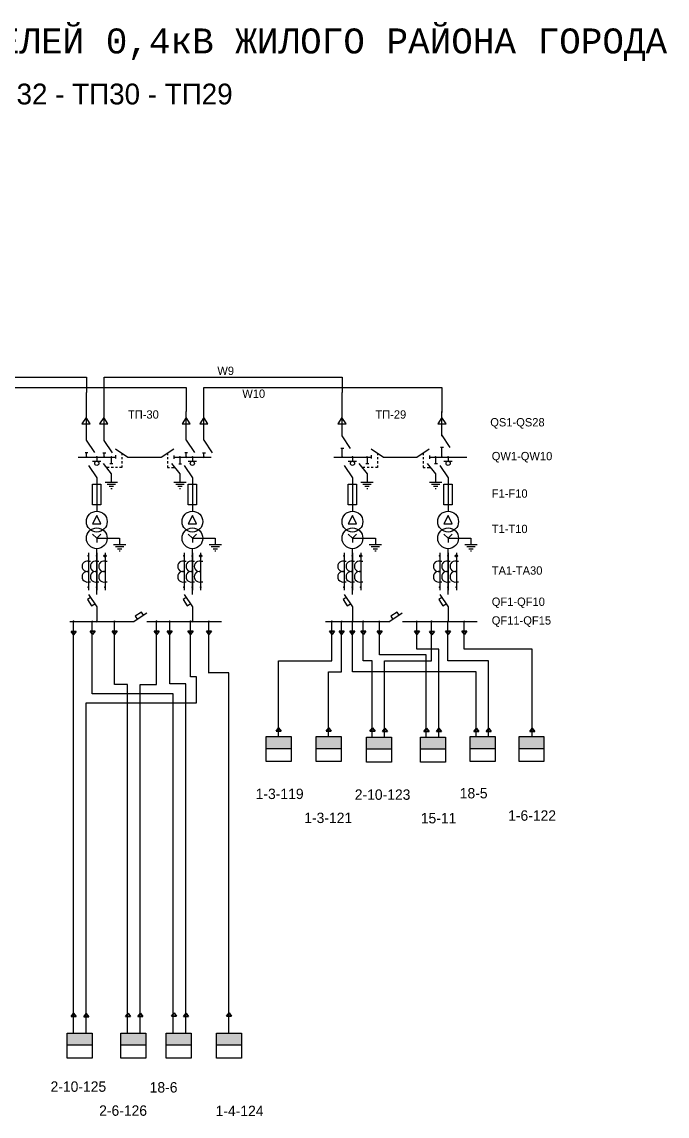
# Model space of a CAD drawing. Header units: millimetres. Extents: x 15 to 787, y 164 to 690.
# Drawn here: x 476 to 787, y 164 to 690 of the extents above; entities that cross this region are included whole.
import ezdxf

# ---------------------------------------------------------------- set-up
doc = ezdxf.new("R2010")
doc.units = ezdxf.units.MM
doc.header["$MEASUREMENT"] = 0

msp = doc.modelspace()

# ---------------------------------------------------------------- hatches: boundary and pattern name
at = {"lineweight": 30}
h = msp.add_hatch(color=256, dxfattribs=at)
h.paths.add_polyline_path([(507.33, 480.42, 0.414214), (507.83, 480.92, 0.414214), (507.33, 481.42)])
h.paths.add_polyline_path([(507.33, 480.42), (507.33, 481.42, 0.414214), (506.83, 480.92, 0.414214)])
h = msp.add_hatch(color=256, dxfattribs=at)
h.paths.add_polyline_path([(512.33, 481.42, 0.414214), (511.83, 480.92, 0.414214), (512.33, 480.42)])
h.paths.add_polyline_path([(512.33, 481.42), (512.33, 480.42, 0.414214), (512.83, 480.92, 0.414214)])
h = msp.add_hatch(color=256, dxfattribs=at)
h.paths.add_polyline_path([(515.83, 480.42, 0.414214), (516.33, 480.92, 0.414214), (515.83, 481.42)])
h.paths.add_polyline_path([(515.83, 480.42), (515.83, 481.42, 0.414214), (515.33, 480.92, 0.414214)])
h = msp.add_hatch(color=256, dxfattribs=at)
h.paths.add_polyline_path([(519.33, 481.42, 0.414214), (518.83, 480.92, 0.414214), (519.33, 480.42)])
h.paths.add_polyline_path([(519.33, 481.42), (519.33, 480.42, 0.414214), (519.83, 480.92, 0.414214)])
h = msp.add_hatch(color=256, dxfattribs=at)
h.paths.add_polyline_path([(552.33, 481.42, 0.414214), (551.83, 480.92, 0.414214), (552.33, 480.42)])
h.paths.add_polyline_path([(552.33, 481.42), (552.33, 480.42, 0.414214), (552.83, 480.92, 0.414214)])
h = msp.add_hatch(color=256, dxfattribs=at)
h.paths.add_polyline_path([(555.33, 480.42, 0.414214), (555.83, 480.92, 0.414214), (555.33, 481.42)])
h.paths.add_polyline_path([(555.33, 480.42), (555.33, 481.42, 0.414214), (554.83, 480.92, 0.414214)])
h = msp.add_hatch(color=256, dxfattribs=at)
h.paths.add_polyline_path([(558.33, 481.42, 0.414214), (557.83, 480.92, 0.414214), (558.33, 480.42)])
h.paths.add_polyline_path([(558.33, 481.42), (558.33, 480.42, 0.414214), (558.83, 480.92, 0.414214)])
h = msp.add_hatch(color=256, dxfattribs=at)
h.paths.add_polyline_path([(563.83, 480.42, 0.414214), (564.33, 480.92, 0.414214), (563.83, 481.42)])
h.paths.add_polyline_path([(563.83, 480.42), (563.83, 481.42, 0.414214), (563.33, 480.92, 0.414214)])
h = msp.add_hatch(color=256, dxfattribs=at)
h.paths.add_polyline_path([(630.33, 480.42, 0.414214), (630.83, 480.92, 0.414214), (630.33, 481.42)])
h.paths.add_polyline_path([(630.33, 480.42), (630.33, 481.42, 0.414214), (629.83, 480.92, 0.414214)])
h = msp.add_hatch(color=256, dxfattribs=at)
h.paths.add_polyline_path([(635.33, 481.42, 0.414214), (634.83, 480.92, 0.414214), (635.33, 480.42)])
h.paths.add_polyline_path([(635.33, 481.42), (635.33, 480.42, 0.414214), (635.83, 480.92, 0.414214)])
h = msp.add_hatch(color=256, dxfattribs=at)
h.paths.add_polyline_path([(642.33, 481.42, 0.414214), (641.83, 480.92, 0.414214), (642.33, 480.42)])
h.paths.add_polyline_path([(642.33, 481.42), (642.33, 480.42, 0.414214), (642.83, 480.92, 0.414214)])
h = msp.add_hatch(color=256, dxfattribs=at)
h.paths.add_polyline_path([(675.33, 481.42, 0.414214), (674.83, 480.92, 0.414214), (675.33, 480.42)])
h.paths.add_polyline_path([(675.33, 481.42), (675.33, 480.42, 0.414214), (675.83, 480.92, 0.414214)])
h = msp.add_hatch(color=256, dxfattribs=at)
h.paths.add_polyline_path([(678.33, 480.42, 0.414214), (678.83, 480.92, 0.414214), (678.33, 481.42)])
h.paths.add_polyline_path([(678.33, 480.42), (678.33, 481.42, 0.414214), (677.83, 480.92, 0.414214)])
h = msp.add_hatch(color=256, dxfattribs=at)
h.paths.add_polyline_path([(681.33, 481.42, 0.414214), (680.83, 480.92, 0.414214), (681.33, 480.42)])
h.paths.add_polyline_path([(681.33, 481.42), (681.33, 480.42, 0.414214), (681.83, 480.92, 0.414214)])
h = msp.add_hatch(color=256, dxfattribs=at)
h.paths.add_polyline_path([(508.3, 433.92, 0.414214), (507.8, 433.42, 0.414214), (508.3, 432.92)])
h.paths.add_polyline_path([(508.3, 433.92), (508.3, 432.92, 0.414214), (508.8, 433.42, 0.414214)])
h = msp.add_hatch(color=256, dxfattribs=at)
h.paths.add_polyline_path([(512.3, 433.92, 0.414214), (511.8, 433.42, 0.414214), (512.3, 432.92)])
h.paths.add_polyline_path([(512.3, 433.92), (512.3, 432.92, 0.414214), (512.8, 433.42, 0.414214)])
h = msp.add_hatch(color=256, dxfattribs=at)
h.paths.add_polyline_path([(516.3, 433.92, 0.414214), (515.8, 433.42, 0.414214), (516.3, 432.92)])
h.paths.add_polyline_path([(516.3, 433.92), (516.3, 432.92, 0.414214), (516.8, 433.42, 0.414214)])
h = msp.add_hatch(color=256, dxfattribs=at)
h.paths.add_polyline_path([(554.3, 433.92, 0.414214), (553.8, 433.42, 0.414214), (554.3, 432.92)])
h.paths.add_polyline_path([(554.3, 433.92), (554.3, 432.92, 0.414214), (554.8, 433.42, 0.414214)])
h = msp.add_hatch(color=256, dxfattribs=at)
h.paths.add_polyline_path([(558.3, 433.92, 0.414214), (557.8, 433.42, 0.414214), (558.3, 432.92)])
h.paths.add_polyline_path([(558.3, 433.92), (558.3, 432.92, 0.414214), (558.8, 433.42, 0.414214)])
h = msp.add_hatch(color=256, dxfattribs=at)
h.paths.add_polyline_path([(562.3, 433.92, 0.414214), (561.8, 433.42, 0.414214), (562.3, 432.92)])
h.paths.add_polyline_path([(562.3, 433.92), (562.3, 432.92, 0.414214), (562.8, 433.42, 0.414214)])
h = msp.add_hatch(color=256, dxfattribs=at)
h.paths.add_polyline_path([(631.3, 433.92, 0.414214), (630.8, 433.42, 0.414214), (631.3, 432.92)])
h.paths.add_polyline_path([(631.3, 433.92), (631.3, 432.92, 0.414214), (631.8, 433.42, 0.414214)])
h = msp.add_hatch(color=256, dxfattribs=at)
h.paths.add_polyline_path([(635.3, 433.92, 0.414214), (634.8, 433.42, 0.414214), (635.3, 432.92)])
h.paths.add_polyline_path([(635.3, 433.92), (635.3, 432.92, 0.414214), (635.8, 433.42, 0.414214)])
h = msp.add_hatch(color=256, dxfattribs=at)
h.paths.add_polyline_path([(639.3, 433.92, 0.414214), (638.8, 433.42, 0.414214), (639.3, 432.92)])
h.paths.add_polyline_path([(639.3, 433.92), (639.3, 432.92, 0.414214), (639.8, 433.42, 0.414214)])
h = msp.add_hatch(color=256, dxfattribs=at)
h.paths.add_polyline_path([(677.3, 433.92, 0.414214), (676.8, 433.42, 0.414214), (677.3, 432.92)])
h.paths.add_polyline_path([(677.3, 433.92), (677.3, 432.92, 0.414214), (677.8, 433.42, 0.414214)])
h = msp.add_hatch(color=256, dxfattribs=at)
h.paths.add_polyline_path([(681.3, 433.92, 0.414214), (680.8, 433.42, 0.414214), (681.3, 432.92)])
h.paths.add_polyline_path([(681.3, 433.92), (681.3, 432.92, 0.414214), (681.8, 433.42, 0.414214)])
h = msp.add_hatch(color=256, dxfattribs=at)
h.paths.add_polyline_path([(685.3, 433.92, 0.414214), (684.8, 433.42, 0.414214), (685.3, 432.92)])
h.paths.add_polyline_path([(685.3, 433.92), (685.3, 432.92, 0.414214), (685.8, 433.42, 0.414214)])
h = msp.add_hatch(color=256, dxfattribs=at)
h.paths.add_polyline_path([(508.3, 418.92, 0.414214), (507.8, 418.42, 0.414214), (508.3, 417.92)])
h.paths.add_polyline_path([(508.3, 418.92), (508.3, 417.92, 0.414214), (508.8, 418.42, 0.414214)])
h = msp.add_hatch(color=256, dxfattribs=at)
h.paths.add_polyline_path([(512.3, 418.92, 0.414214), (511.8, 418.42, 0.414214), (512.3, 417.92)])
h.paths.add_polyline_path([(512.3, 418.92), (512.3, 417.92, 0.414214), (512.8, 418.42, 0.414214)])
h = msp.add_hatch(color=256, dxfattribs=at)
h.paths.add_polyline_path([(516.3, 418.92, 0.414214), (515.8, 418.42, 0.414214), (516.3, 417.92)])
h.paths.add_polyline_path([(516.3, 418.92), (516.3, 417.92, 0.414214), (516.8, 418.42, 0.414214)])
h = msp.add_hatch(color=256, dxfattribs=at)
h.paths.add_polyline_path([(554.3, 418.92, 0.414214), (553.8, 418.42, 0.414214), (554.3, 417.92)])
h.paths.add_polyline_path([(554.3, 418.92), (554.3, 417.92, 0.414214), (554.8, 418.42, 0.414214)])
h = msp.add_hatch(color=256, dxfattribs=at)
h.paths.add_polyline_path([(558.3, 418.92, 0.414214), (557.8, 418.42, 0.414214), (558.3, 417.92)])
h.paths.add_polyline_path([(558.3, 418.92), (558.3, 417.92, 0.414214), (558.8, 418.42, 0.414214)])
h = msp.add_hatch(color=256, dxfattribs=at)
h.paths.add_polyline_path([(562.3, 418.92, 0.414214), (561.8, 418.42, 0.414214), (562.3, 417.92)])
h.paths.add_polyline_path([(562.3, 418.92), (562.3, 417.92, 0.414214), (562.8, 418.42, 0.414214)])
h = msp.add_hatch(color=256, dxfattribs=at)
h.paths.add_polyline_path([(631.3, 418.92, 0.414214), (630.8, 418.42, 0.414214), (631.3, 417.92)])
h.paths.add_polyline_path([(631.3, 418.92), (631.3, 417.92, 0.414214), (631.8, 418.42, 0.414214)])
h = msp.add_hatch(color=256, dxfattribs=at)
h.paths.add_polyline_path([(635.3, 418.92, 0.414214), (634.8, 418.42, 0.414214), (635.3, 417.92)])
h.paths.add_polyline_path([(635.3, 418.92), (635.3, 417.92, 0.414214), (635.8, 418.42, 0.414214)])
h = msp.add_hatch(color=256, dxfattribs=at)
h.paths.add_polyline_path([(639.3, 418.92, 0.414214), (638.8, 418.42, 0.414214), (639.3, 417.92)])
h.paths.add_polyline_path([(639.3, 418.92), (639.3, 417.92, 0.414214), (639.8, 418.42, 0.414214)])
h = msp.add_hatch(color=256, dxfattribs=at)
h.paths.add_polyline_path([(677.3, 418.92, 0.414214), (676.8, 418.42, 0.414214), (677.3, 417.92)])
h.paths.add_polyline_path([(677.3, 418.92), (677.3, 417.92, 0.414214), (677.8, 418.42, 0.414214)])
h = msp.add_hatch(color=256, dxfattribs=at)
h.paths.add_polyline_path([(681.3, 418.92, 0.414214), (680.8, 418.42, 0.414214), (681.3, 417.92)])
h.paths.add_polyline_path([(681.3, 418.92), (681.3, 417.92, 0.414214), (681.8, 418.42, 0.414214)])
h = msp.add_hatch(color=256, dxfattribs=at)
h.paths.add_polyline_path([(685.3, 418.92, 0.414214), (684.8, 418.42, 0.414214), (685.3, 417.92)])
h.paths.add_polyline_path([(685.3, 418.92), (685.3, 417.92, 0.414214), (685.8, 418.42, 0.414214)])
h = msp.add_hatch(color=256, dxfattribs=at)
h.paths.add_polyline_path([(501.13, 402.44, 0.414214), (500.63, 401.94, 0.414214), (501.13, 401.44)])
h.paths.add_polyline_path([(501.13, 402.44), (501.13, 401.44, 0.414214), (501.63, 401.94, 0.414214)])
h = msp.add_hatch(color=256, dxfattribs=at)
h.paths.add_polyline_path([(510.16, 402.4, 0.414214), (509.66, 401.9, 0.414214), (510.16, 401.4)])
h.paths.add_polyline_path([(510.16, 402.4), (510.16, 401.4, 0.414214), (510.66, 401.9, 0.414214)])
h = msp.add_hatch(color=256, dxfattribs=at)
h.paths.add_polyline_path([(512.33, 402.42, 0.414214), (511.83, 401.92, 0.414214), (512.33, 401.42)])
h.paths.add_polyline_path([(512.33, 402.42), (512.33, 401.42, 0.414214), (512.83, 401.92, 0.414214)])
h = msp.add_hatch(color=256, dxfattribs=at)
h.paths.add_polyline_path([(520.85, 402.42, 0.414214), (520.35, 401.92, 0.414214), (520.85, 401.42)])
h.paths.add_polyline_path([(520.85, 402.42), (520.85, 401.42, 0.414214), (521.35, 401.92, 0.414214)])
h = msp.add_hatch(color=256, dxfattribs=at)
h.paths.add_polyline_path([(541.1, 402.44, 0.414214), (540.6, 401.94, 0.414214), (541.1, 401.44)])
h.paths.add_polyline_path([(541.1, 402.44), (541.1, 401.44, 0.414214), (541.6, 401.94, 0.414214)])
h = msp.add_hatch(color=256, dxfattribs=at)
h.paths.add_polyline_path([(547.38, 402.42, 0.414214), (546.88, 401.92, 0.414214), (547.38, 401.42)])
h.paths.add_polyline_path([(547.38, 402.42), (547.38, 401.42, 0.414214), (547.88, 401.92, 0.414214)])
h = msp.add_hatch(color=256, dxfattribs=at)
h.paths.add_polyline_path([(557.35, 402.44, 0.414214), (556.85, 401.94, 0.414214), (557.35, 401.44)])
h.paths.add_polyline_path([(557.35, 402.44), (557.35, 401.44, 0.414214), (557.85, 401.94, 0.414214)])
h = msp.add_hatch(color=256, dxfattribs=at)
h.paths.add_polyline_path([(558.33, 402.42, 0.414214), (557.83, 401.92, 0.414214), (558.33, 401.42)])
h.paths.add_polyline_path([(558.33, 402.42), (558.33, 401.42, 0.414214), (558.83, 401.92, 0.414214)])
h = msp.add_hatch(color=256, dxfattribs=at)
h.paths.add_polyline_path([(566.19, 402.4, 0.414214), (565.69, 401.9, 0.414214), (566.19, 401.4)])
h.paths.add_polyline_path([(566.19, 402.4), (566.19, 401.4, 0.414214), (566.69, 401.9, 0.414214)])
h = msp.add_hatch(color=256, dxfattribs=at)
h.paths.add_polyline_path([(625.4, 402.42, 0.414214), (624.9, 401.92, 0.414214), (625.4, 401.42)])
h.paths.add_polyline_path([(625.4, 402.42), (625.4, 401.42, 0.414214), (625.9, 401.92, 0.414214)])
h = msp.add_hatch(color=256, dxfattribs=at)
h.paths.add_polyline_path([(630.11, 402.38, 0.414214), (629.61, 401.88, 0.414214), (630.11, 401.38)])
h.paths.add_polyline_path([(630.11, 402.38), (630.11, 401.38, 0.414214), (630.61, 401.88, 0.414214)])
h = msp.add_hatch(color=256, dxfattribs=at)
h.paths.add_polyline_path([(635.33, 402.42, 0.414214), (634.83, 401.92, 0.414214), (635.33, 401.42)])
h.paths.add_polyline_path([(635.33, 402.42), (635.33, 401.42, 0.414214), (635.83, 401.92, 0.414214)])
h = msp.add_hatch(color=256, dxfattribs=at)
h.paths.add_polyline_path([(640.45, 402.4, 0.414214), (639.95, 401.9, 0.414214), (640.45, 401.4)])
h.paths.add_polyline_path([(640.45, 402.4), (640.45, 401.4, 0.414214), (640.95, 401.9, 0.414214)])
h = msp.add_hatch(color=256, dxfattribs=at)
h.paths.add_polyline_path([(648.28, 402.4, 0.414214), (647.78, 401.9, 0.414214), (648.28, 401.4)])
h.paths.add_polyline_path([(648.28, 402.4), (648.28, 401.4, 0.414214), (648.78, 401.9, 0.414214)])
h = msp.add_hatch(color=256, dxfattribs=at)
h.paths.add_polyline_path([(666.22, 402.4, 0.414214), (665.72, 401.9, 0.414214), (666.22, 401.4)])
h.paths.add_polyline_path([(666.22, 402.4), (666.22, 401.4, 0.414214), (666.72, 401.9, 0.414214)])
h = msp.add_hatch(color=256, dxfattribs=at)
h.paths.add_polyline_path([(673.4, 402.42, 0.414214), (672.9, 401.92, 0.414214), (673.4, 401.42)])
h.paths.add_polyline_path([(673.4, 402.42), (673.4, 401.42, 0.414214), (673.9, 401.92, 0.414214)])
h = msp.add_hatch(color=256, dxfattribs=at)
h.paths.add_polyline_path([(681.33, 402.42, 0.414214), (680.83, 401.92, 0.414214), (681.33, 401.42)])
h.paths.add_polyline_path([(681.33, 402.42), (681.33, 401.42, 0.414214), (681.83, 401.92, 0.414214)])
h = msp.add_hatch(color=256, dxfattribs=at)
h.paths.add_polyline_path([(689.11, 402.38, 0.414214), (688.61, 401.88, 0.414214), (689.11, 401.38)])
h.paths.add_polyline_path([(689.11, 402.38), (689.11, 401.38, 0.414214), (689.61, 401.88, 0.414214)])
for points in [[(605.84, 340.91), (605.84, 346.56), (593.84, 346.56), (593.84, 340.91)], [(629.93, 340.91), (629.93, 346.56), (617.93, 346.56), (617.93, 340.91)], [(654.03, 340.72), (654.03, 346.37), (642.03, 346.37), (642.03, 340.72)], [(680, 340.72), (680, 346.37), (668, 346.37), (668, 340.72)], [(703.91, 340.91), (703.91, 346.56), (691.91, 346.56), (691.91, 340.91)], [(727.44, 340.91), (727.44, 346.56), (715.44, 346.56), (715.44, 340.91)], [(510.13, 204.04), (498.13, 204.04), (498.13, 198.39), (510.13, 198.39)], [(535.97, 204.04), (523.97, 204.04), (523.97, 198.39), (535.97, 198.39)], [(557.76, 204.04), (545.76, 204.04), (545.76, 198.39), (557.76, 198.39)], [(581.9, 204.04), (569.9, 204.04), (569.9, 198.39), (581.9, 198.39)]]:
    msp.add_hatch(color=256, dxfattribs=at).paths.add_polyline_path(points)

# ---------------------------------------------------------------- linework, layer by layer
for p, q in [((390.83, 519.42), (507.33, 519.42)), ((507.33, 519.42), (507.33, 511.92)), ((515.83, 519.42), (630.33, 519.42)), ((515.83, 517.92), (515.83, 519.42)), ((515.83, 488.97), (515.83, 517.92)), ((630.33, 519.42), (630.33, 511.92)), ((438.83, 514.42), (555.33, 514.42)), ((507.33, 489.13), (507.33, 511.92)), ((555.33, 514.42), (555.33, 502.92)), ((563.83, 514.42), (678.33, 514.42)), ((563.83, 507.92), (563.83, 514.42)), ((630.33, 490.92), (630.33, 511.92)), ((678.33, 514.42), (678.33, 502.42)), ((563.83, 489.05), (563.83, 507.92)), ((507.2, 499.91), (505.2, 496.91)), ((509.2, 496.91), (507.2, 499.91)), ((515.7, 499.91), (513.7, 496.91)), ((517.7, 496.91), (515.7, 499.91)), ((555.33, 499.92), (553.33, 496.92)), ((555.33, 489.13), (555.33, 502.92)), ((557.33, 496.92), (555.33, 499.92)), ((563.83, 499.92), (561.83, 496.92)), ((565.83, 496.92), (563.83, 499.92)), ((630.26, 499.91), (628.26, 496.91)), ((632.26, 496.91), (630.26, 499.91)), ((678.33, 499.92), (676.33, 496.92)), ((678.33, 490.92), (678.33, 502.92)), ((680.33, 496.92), (678.33, 499.92)), ((505.2, 496.91), (509.2, 496.91)), ((513.7, 496.91), (517.7, 496.91)), ((553.33, 496.92), (557.33, 496.92)), ((561.83, 496.92), (565.83, 496.92)), ((628.26, 496.91), (632.26, 496.91)), ((676.33, 496.92), (680.33, 496.92)), ((634.44, 485.08), (630.44, 491.08)), ((682.34, 485.56), (678.34, 491.56)), ((511.35, 483.13), (507.35, 489.13)), ((519.85, 482.97), (515.85, 488.97)), ((521.33, 484.89), (527.33, 480.89)), ((543.33, 480.89), (549.33, 484.89)), ((559.42, 483.13), (555.42, 489.13)), ((567.92, 483.05), (563.92, 489.05)), ((629.76, 485.19), (631.12, 485.19)), ((630.33, 480.92), (630.33, 485.1)), ((644.26, 484.96), (650.26, 480.96)), ((666.26, 480.96), (672.26, 484.96)), ((677.69, 485.7), (679.05, 485.7)), ((678.33, 480.92), (678.33, 485.53)), ((503.33, 480.92), (521.33, 480.92)), ((506.67, 483.13), (508.03, 483.13)), ((507.33, 480.92), (507.33, 482.92)), ((510.33, 478.92), (514.33, 478.92)), ((512.33, 480.92), (512.33, 478.92)), ((515.26, 482.97), (516.62, 482.97)), ((515.83, 480.92), (515.83, 482.92)), ((519.33, 480.92), (519.33, 477.92)), ((521.32, 481.86), (521.32, 480.32)), ((524.33, 480.92), (524.33, 479.92)), ((524.33, 478.92), (524.33, 477.92)), ((524.38, 482.86), (524.38, 481.86)), ((527.33, 480.89), (543.33, 480.89)), ((546.33, 480.92), (546.33, 479.92)), ((546.33, 478.92), (546.33, 477.92)), ((546.35, 482.86), (546.35, 481.86)), ((549.33, 480.92), (567.33, 480.92)), ((549.41, 481.72), (549.41, 480.18)), ((552.33, 480.92), (552.33, 477.92)), ((554.68, 483.13), (556.04, 483.13)), ((555.33, 480.92), (555.33, 482.92)), ((556.33, 478.92), (560.33, 478.92)), ((558.33, 480.92), (558.33, 478.92)), ((563.2, 482.97), (564.56, 482.97)), ((563.83, 480.92), (563.83, 482.92)), ((626.33, 480.92), (644.33, 480.92)), ((633.33, 478.92), (637.33, 478.92)), ((635.33, 480.92), (635.33, 478.92)), ((642.33, 480.92), (642.33, 477.92)), ((644.39, 481.79), (644.39, 480.25)), ((647.31, 482.79), (647.31, 481.79)), ((647.33, 480.92), (647.33, 479.92)), ((647.33, 478.92), (647.33, 477.92)), ((650.26, 480.96), (666.26, 480.96)), ((669.28, 482.93), (669.28, 481.93)), ((669.33, 480.92), (669.33, 479.92)), ((669.33, 478.92), (669.33, 477.92)), ((672.33, 480.92), (690.33, 480.92)), ((672.34, 481.72), (672.34, 480.18)), ((675.33, 480.92), (675.33, 477.92)), ((679.33, 478.92), (683.33, 478.92)), ((681.33, 480.92), (681.33, 478.92)), ((508.33, 476.92), (512.33, 470.92)), ((515.33, 477.92), (519.33, 472.92)), ((517.33, 475.92), (516.83, 475.92)), ((518.33, 475.92), (517.33, 475.92)), ((518.64, 477.8), (520, 477.8)), ((520.33, 475.92), (519.33, 475.92)), ((522.33, 475.92), (521.33, 475.92)), ((524.33, 475.92), (523.33, 475.92)), ((524.33, 476.92), (524.33, 475.92)), ((546.33, 476.92), (546.33, 475.92)), ((546.33, 475.92), (547.33, 475.92)), ((548.33, 477.92), (552.33, 472.92)), ((548.33, 475.92), (549.83, 475.92)), ((551.78, 477.71), (553.14, 477.71)), ((554.33, 476.92), (558.33, 470.92)), ((631.33, 476.92), (635.33, 470.92)), ((638.33, 477.92), (642.33, 472.92)), ((640.33, 475.92), (639.83, 475.92)), ((641.33, 475.92), (640.33, 475.92)), ((641.83, 477.8), (643.19, 477.8)), ((643.33, 475.92), (642.33, 475.92)), ((645.33, 475.92), (644.33, 475.92)), ((647.33, 475.92), (646.33, 475.92)), ((647.33, 476.92), (647.33, 475.92)), ((669.33, 476.92), (669.33, 475.92)), ((669.33, 475.92), (670.33, 475.92)), ((671.33, 477.92), (675.33, 472.92)), ((671.33, 475.92), (672.83, 475.92)), ((674.8, 477.8), (676.16, 477.8)), ((677.33, 476.92), (681.33, 470.92)), ((512.33, 470.92), (512.33, 467.92)), ((516.33, 468.91), (522.33, 468.91)), ((519.33, 472.92), (519.33, 468.92)), ((549.33, 468.91), (555.33, 468.91)), ((552.33, 472.92), (552.33, 468.92)), ((558.33, 470.92), (558.33, 467.92)), ((635.33, 470.92), (635.33, 467.92)), ((639.33, 468.91), (645.33, 468.91)), ((642.33, 472.92), (642.33, 468.92)), ((672.33, 468.91), (678.33, 468.91)), ((675.33, 472.92), (675.33, 468.92)), ((681.33, 470.92), (681.33, 467.92)), ((512.33, 467.92), (512.33, 454.92)), ((517.33, 467.91), (521.33, 467.91)), ((518.33, 466.91), (520.33, 466.91)), ((519.16, 465.92), (519.66, 465.92)), ((550.33, 467.91), (554.33, 467.91)), ((551.33, 466.91), (553.33, 466.91)), ((552.16, 465.92), (552.66, 465.92)), ((558.33, 467.92), (558.33, 454.92)), ((635.33, 467.92), (635.33, 454.92)), ((640.33, 467.91), (644.33, 467.91)), ((641.33, 466.91), (643.33, 466.91)), ((642.16, 465.92), (642.66, 465.92)), ((673.33, 467.91), (677.33, 467.91)), ((674.33, 466.91), (676.33, 466.91)), ((675.16, 465.92), (675.66, 465.92)), ((681.33, 467.92), (681.33, 454.92)), ((558.33, 452.92), (556.33, 448.92)), ((560.33, 448.92), (558.33, 452.92)), ((681.33, 452.92), (679.33, 448.92)), ((683.33, 448.92), (681.33, 452.92)), ((556.33, 448.92), (560.33, 448.92)), ((679.33, 448.92), (683.33, 448.92)), ((510.33, 443.92), (512.33, 441.92)), ((512.33, 441.92), (514.33, 443.92)), ((512.33, 441.92), (523.33, 441.92)), ((512.33, 441.92), (512.33, 439.92)), ((523.33, 441.92), (523.33, 438.92)), ((556.33, 443.92), (558.33, 441.92)), ((558.33, 441.92), (560.33, 443.92)), ((558.33, 441.92), (558.33, 439.92)), ((558.33, 441.92), (569.33, 441.92)), ((569.33, 441.92), (569.33, 438.92)), ((633.33, 443.92), (635.33, 441.92)), ((635.33, 441.92), (637.33, 443.92)), ((635.33, 441.92), (646.33, 441.92)), ((635.33, 441.92), (635.33, 439.92)), ((646.33, 441.92), (646.33, 438.92)), ((679.33, 443.92), (681.33, 441.92)), ((681.33, 441.92), (683.33, 443.92)), ((681.33, 441.92), (681.33, 439.92)), ((681.33, 441.92), (692.33, 441.92)), ((692.33, 441.92), (692.33, 438.92)), ((512.33, 418.92), (512.33, 436.92)), ((520.33, 438.91), (526.33, 438.91)), ((521.33, 437.91), (525.33, 437.91)), ((522.33, 436.91), (524.33, 436.91)), ((558.33, 418.92), (558.33, 436.92)), ((566.33, 438.91), (572.33, 438.91)), ((567.33, 437.91), (571.33, 437.91)), ((568.33, 436.91), (570.33, 436.91)), ((635.33, 418.92), (635.33, 436.92)), ((643.33, 438.91), (649.33, 438.91)), ((644.33, 437.91), (648.33, 437.91)), ((645.33, 436.91), (647.33, 436.91)), ((681.33, 418.92), (681.33, 436.92)), ((689.33, 438.91), (695.33, 438.91)), ((690.33, 437.91), (694.33, 437.91)), ((691.33, 436.91), (693.33, 436.91)), ((508.3, 434.92), (508.3, 416.92)), ((512.3, 434.92), (512.3, 416.92)), ((516.3, 434.92), (516.3, 416.92)), ((523.16, 435.92), (523.66, 435.92)), ((554.3, 434.92), (554.3, 416.92)), ((558.3, 434.92), (558.3, 416.92)), ((562.3, 434.92), (562.3, 416.92)), ((569.16, 435.92), (569.66, 435.92)), ((631.3, 434.92), (631.3, 416.92)), ((635.3, 434.92), (635.3, 416.92)), ((639.3, 434.92), (639.3, 416.92)), ((646.16, 435.92), (646.66, 435.92)), ((677.3, 434.92), (677.3, 416.92)), ((681.3, 434.92), (681.3, 416.92)), ((685.3, 434.92), (685.3, 416.92)), ((692.16, 435.92), (692.66, 435.92)), ((508.3, 430.92), (509.3, 430.92)), ((512.3, 430.92), (513.3, 430.92)), ((516.3, 430.92), (517.3, 430.92)), ((554.3, 430.92), (555.3, 430.92)), ((558.3, 430.92), (559.3, 430.92)), ((562.3, 430.92), (563.3, 430.92)), ((631.3, 430.92), (632.3, 430.92)), ((635.3, 430.92), (636.3, 430.92)), ((639.3, 430.92), (640.3, 430.92)), ((677.3, 430.92), (678.3, 430.92)), ((681.3, 430.92), (682.3, 430.92)), ((685.3, 430.92), (686.3, 430.92)), ((508.3, 420.92), (509.3, 420.92)), ((512.3, 420.92), (513.3, 420.92)), ((516.3, 420.92), (517.3, 420.92)), ((554.3, 420.92), (555.3, 420.92)), ((558.3, 420.92), (559.3, 420.92)), ((562.3, 420.92), (563.3, 420.92)), ((631.3, 420.92), (632.3, 420.92)), ((635.3, 420.92), (636.3, 420.92)), ((639.3, 420.92), (640.3, 420.92)), ((677.3, 420.92), (678.3, 420.92)), ((681.3, 420.92), (682.3, 420.92)), ((685.3, 420.92), (686.3, 420.92)), ((512.33, 414.92), (512.33, 418.92)), ((558.33, 414.92), (558.33, 418.92)), ((635.33, 414.92), (635.33, 418.92)), ((681.33, 414.92), (681.33, 418.92)), ((509.33, 413.42), (507.83, 412.42)), ((507.83, 412.42), (509.83, 409.42)), ((508.33, 414.92), (512.33, 408.92)), ((509.83, 409.42), (511.33, 410.42)), ((555.33, 413.42), (553.83, 412.42)), ((553.83, 412.42), (555.83, 409.42)), ((554.33, 414.92), (558.33, 408.92)), ((555.83, 409.42), (557.33, 410.42)), ((632.33, 413.42), (630.83, 412.42)), ((630.83, 412.42), (632.83, 409.42)), ((631.33, 414.92), (635.33, 408.92)), ((632.83, 409.42), (634.33, 410.42)), ((678.33, 413.42), (676.83, 412.42)), ((676.83, 412.42), (678.83, 409.42)), ((677.33, 414.92), (681.33, 408.92)), ((678.83, 409.42), (680.33, 410.42)), ((512.33, 408.92), (512.33, 401.92)), ((536.37, 405.92), (530.37, 401.92)), ((533.87, 406.42), (530.87, 404.42)), ((534.87, 404.92), (533.87, 406.42)), ((558.33, 408.92), (558.33, 401.92)), ((635.33, 408.92), (635.33, 401.92)), ((659.3, 405.92), (653.3, 401.92)), ((656.8, 406.42), (653.8, 404.42)), ((657.8, 404.92), (656.8, 406.42)), ((681.33, 408.92), (681.33, 401.92)), ((499.33, 401.92), (530.33, 401.92)), ((501.15, 218.13), (501.15, 401.85)), ((510.15, 367.21), (510.15, 401.85)), ((520.85, 371.63), (520.85, 401.85)), ((530.87, 404.42), (531.87, 402.92)), ((536.33, 401.92), (572.33, 401.92)), ((541.13, 371.63), (541.13, 401.85)), ((547.4, 372), (547.4, 401.85)), ((557.36, 375.32), (557.36, 401.85)), ((566.21, 377.16), (566.21, 401.85)), ((622.33, 401.92), (653.33, 401.92)), ((625.42, 383.05), (625.42, 401.87)), ((630.13, 377.68), (630.13, 401.87)), ((635.29, 377.68), (635.29, 401.87)), ((640.44, 383.05), (640.44, 401.87)), ((648.29, 385.97), (648.29, 401.87)), ((653.8, 404.42), (654.8, 402.92)), ((659.33, 401.92), (695.33, 401.92)), ((666.23, 388.65), (666.23, 401.87)), ((673.41, 383.05), (673.41, 401.87)), ((681.26, 383.05), (681.26, 401.87)), ((689.1, 388.65), (689.1, 401.87)), ((670.81, 385.97), (648.29, 385.97)), ((676.81, 388.65), (666.23, 388.65)), ((670.81, 360.42), (670.81, 385.97)), ((676.81, 360.42), (676.81, 388.65)), ((721.73, 388.65), (689.1, 388.65)), ((721.73, 360.64), (721.73, 388.65)), ((599.73, 360.64), (599.73, 383.05)), ((599.73, 383.05), (625.42, 383.05)), ((644.81, 383.05), (640.44, 383.05)), ((644.81, 360.42), (644.81, 383.05)), ((650.81, 360.42), (650.81, 383.05)), ((650.81, 383.05), (673.41, 383.05)), ((700.81, 383.05), (681.26, 383.05)), ((700.81, 360.42), (700.81, 383.05)), ((560.31, 375.32), (557.36, 375.32)), ((560.31, 362.79), (560.31, 375.32)), ((575.93, 377.16), (565.84, 377.16)), ((575.93, 218.13), (575.93, 377.16)), ((623.73, 360.64), (623.73, 377.68)), ((623.73, 377.68), (630.13, 377.68)), ((694.81, 377.68), (635.29, 377.68)), ((694.81, 360.42), (694.81, 377.68)), ((527.15, 371.63), (520.85, 371.63)), ((527.15, 218.13), (527.15, 371.63)), ((527.15, 371.63), (527.15, 371.63)), ((533.15, 218.13), (533.15, 371.63)), ((533.15, 371.63), (541.13, 371.63)), ((555.15, 372), (547.4, 372)), ((555.15, 218.13), (555.15, 372)), ((549.15, 367.21), (510.15, 367.21)), ((549.15, 218.13), (549.15, 367.21)), ((507.15, 218.13), (507.15, 362.79)), ((507.15, 362.79), (560.31, 362.79)), ((599.73, 346.64), (599.73, 360.64)), ((623.73, 346.64), (623.73, 360.64)), ((644.81, 346.42), (644.81, 360.42)), ((650.81, 346.42), (650.81, 360.42)), ((670.81, 346.42), (670.81, 360.42)), ((676.81, 346.42), (676.81, 360.42)), ((694.81, 346.42), (694.81, 360.42)), ((700.81, 346.42), (700.81, 360.42)), ((721.73, 346.64), (721.73, 360.64)), ((593.84, 340.91), (605.84, 340.91)), ((617.93, 340.91), (629.93, 340.91)), ((642.03, 340.72), (654.03, 340.72)), ((668, 340.72), (680, 340.72)), ((691.91, 340.91), (703.91, 340.91)), ((715.44, 340.91), (727.44, 340.91)), ((501.15, 204.13), (501.15, 218.13)), ((507.15, 204.13), (507.15, 218.13)), ((527.15, 204.13), (527.15, 218.13)), ((533.15, 204.13), (533.15, 218.13)), ((549.15, 204.13), (549.15, 218.13)), ((555.15, 204.13), (555.15, 218.13)), ((575.93, 204.13), (575.93, 218.13)), ((498.13, 198.39), (510.13, 198.39)), ((523.97, 198.39), (535.97, 198.39)), ((545.76, 198.39), (557.76, 198.39)), ((569.9, 198.39), (581.9, 198.39))]:
    msp.add_line(p, q, dxfattribs=at)
at = {"lineweight": 35}
for p, q in [((501.11, 395.55), (499.93, 397.15)), ((499.93, 397.15), (502.35, 397.15)), ((502.35, 397.15), (501.11, 395.55)), ((510.27, 395.67), (509.09, 397.27)), ((509.09, 397.27), (511.51, 397.27)), ((511.51, 397.27), (510.27, 395.67)), ((520.89, 395.67), (519.71, 397.27)), ((519.71, 397.27), (522.14, 397.27)), ((522.14, 397.27), (520.89, 395.67)), ((541.15, 395.67), (539.97, 397.27)), ((539.97, 397.27), (542.39, 397.27)), ((542.39, 397.27), (541.15, 395.67)), ((547.37, 395.61), (546.19, 397.21)), ((546.19, 397.21), (548.61, 397.21)), ((548.61, 397.21), (547.37, 395.61)), ((557.38, 395.67), (556.2, 397.27)), ((556.2, 397.27), (558.62, 397.27)), ((558.62, 397.27), (557.38, 395.67)), ((566.24, 395.67), (565.06, 397.27)), ((565.06, 397.27), (567.49, 397.27)), ((567.49, 397.27), (566.24, 395.67)), ((625.49, 395.61), (624.31, 397.21)), ((624.31, 397.21), (626.73, 397.21)), ((626.73, 397.21), (625.49, 395.61)), ((630.07, 395.67), (628.89, 397.27)), ((628.89, 397.27), (631.31, 397.27)), ((631.31, 397.27), (630.07, 395.67)), ((635.23, 395.67), (634.06, 397.27)), ((634.06, 397.27), (636.48, 397.27)), ((636.48, 397.27), (635.23, 395.67)), ((640.58, 395.67), (639.4, 397.27)), ((639.4, 397.27), (641.82, 397.27)), ((641.82, 397.27), (640.58, 395.67)), ((648.39, 395.67), (647.21, 397.27)), ((647.21, 397.27), (649.63, 397.27)), ((649.63, 397.27), (648.39, 395.67)), ((666.32, 395.67), (665.14, 397.27)), ((665.14, 397.27), (667.57, 397.27)), ((667.57, 397.27), (666.32, 395.67)), ((673.48, 395.55), (672.31, 397.15)), ((672.31, 397.15), (674.73, 397.15)), ((674.73, 397.15), (673.48, 395.55)), ((681.29, 395.67), (680.12, 397.27)), ((680.12, 397.27), (682.54, 397.27)), ((682.54, 397.27), (681.29, 395.67)), ((689.16, 395.61), (687.98, 397.21)), ((687.98, 397.21), (690.4, 397.21)), ((690.4, 397.21), (689.16, 395.61)), ((598.58, 349.21), (599.82, 350.81)), ((601, 349.21), (598.58, 349.21)), ((599.82, 350.81), (601, 349.21)), ((622.66, 349.21), (623.9, 350.81)), ((625.08, 349.21), (622.66, 349.21)), ((623.9, 350.81), (625.08, 349.21)), ((643.76, 349.21), (645, 350.81)), ((646.18, 349.21), (643.76, 349.21)), ((645, 350.81), (646.18, 349.21)), ((649.71, 349.08), (650.96, 350.68)), ((652.13, 349.08), (649.71, 349.08)), ((650.96, 350.68), (652.13, 349.08)), ((669.73, 349.08), (670.98, 350.68)), ((672.15, 349.08), (669.73, 349.08)), ((670.98, 350.68), (672.15, 349.08)), ((675.69, 349.08), (676.93, 350.68)), ((678.11, 349.08), (675.69, 349.08)), ((676.93, 350.68), (678.11, 349.08)), ((693.69, 349.08), (694.93, 350.68)), ((696.11, 349.08), (693.69, 349.08)), ((694.93, 350.68), (696.11, 349.08)), ((699.64, 349.08), (700.88, 350.68)), ((702.06, 349.08), (699.64, 349.08)), ((700.88, 350.68), (702.06, 349.08)), ((720.61, 349.08), (721.85, 350.68)), ((723.03, 349.08), (720.61, 349.08)), ((721.85, 350.68), (723.03, 349.08)), ((499.94, 212.07), (501.18, 213.67)), ((502.36, 212.07), (499.94, 212.07)), ((501.18, 213.67), (502.36, 212.07)), ((506.05, 211.94), (507.29, 213.54)), ((508.47, 211.94), (506.05, 211.94)), ((507.29, 213.54), (508.47, 211.94)), ((526.12, 212.07), (527.37, 213.67)), ((528.54, 212.07), (526.12, 212.07)), ((527.37, 213.67), (528.54, 212.07)), ((532.09, 212.07), (533.34, 213.67)), ((534.51, 212.07), (532.09, 212.07)), ((533.34, 213.67), (534.51, 212.07)), ((548.24, 212.21), (549.48, 213.81)), ((550.66, 212.21), (548.24, 212.21)), ((549.48, 213.81), (550.66, 212.21)), ((554.07, 212.07), (555.31, 213.67)), ((556.49, 212.07), (554.07, 212.07)), ((555.31, 213.67), (556.49, 212.07)), ((574.69, 212.21), (575.94, 213.81)), ((577.11, 212.21), (574.69, 212.21)), ((575.94, 213.81), (577.11, 212.21))]:
    msp.add_line(p, q, dxfattribs=at)
at = {"lineweight": 30}
for points in [[(510.33, 467.92), (514.33, 467.92), (514.33, 457.92), (510.33, 457.92)], [(556.33, 467.92), (560.33, 467.92), (560.33, 457.92), (556.33, 457.92)], [(633.33, 467.92), (637.33, 467.92), (637.33, 457.92), (633.33, 457.92)], [(679.33, 467.92), (683.33, 467.92), (683.33, 457.92), (679.33, 457.92)], [(593.84, 346.56), (605.84, 346.56), (605.84, 334.56), (593.84, 334.56)], [(617.93, 346.56), (629.93, 346.56), (629.93, 334.56), (617.93, 334.56)], [(642.03, 346.37), (654.03, 346.37), (654.03, 334.37), (642.03, 334.37)], [(668, 346.37), (680, 346.37), (680, 334.37), (668, 334.37)], [(691.91, 346.56), (703.91, 346.56), (703.91, 334.56), (691.91, 334.56)], [(715.44, 346.56), (727.44, 346.56), (727.44, 334.56), (715.44, 334.56)], [(498.13, 204.04), (510.13, 204.04), (510.13, 192.04), (498.13, 192.04)], [(523.97, 204.04), (535.97, 204.04), (535.97, 192.04), (523.97, 192.04)], [(545.76, 204.04), (557.76, 204.04), (557.76, 192.04), (545.76, 192.04)], [(569.9, 204.04), (581.9, 204.04), (581.9, 192.04), (569.9, 192.04)]]:
    msp.add_lwpolyline(points, close=True, dxfattribs=at)
for points in [[(512.33, 452.92), (510.33, 448.92), (514.33, 448.92), (512.33, 452.92)], [(635.33, 452.92), (633.33, 448.92), (637.33, 448.92), (635.33, 452.92)]]:
    msp.add_lwpolyline(points, dxfattribs=at)
for centre, radius in [((512.33, 477.92), 1), ((558.33, 477.92), 1), ((635.33, 477.92), 1), ((681.33, 477.92), 1), ((512.33, 449.92), 5), ((558.33, 449.92), 5), ((635.33, 449.92), 5), ((681.33, 449.92), 5), ((512.33, 441.92), 5), ((558.33, 441.92), 5), ((635.33, 441.92), 5), ((681.33, 441.92), 5), ((516.3, 433.42), 0.5), ((562.3, 433.42), 0.5), ((639.3, 433.42), 0.5), ((685.3, 433.42), 0.5)]:
    msp.add_circle(centre, radius, dxfattribs=at)
for centre in [(507.8, 428.42), (511.8, 428.42), (515.8, 428.42), (553.8, 428.42), (557.8, 428.42), (561.8, 428.42), (630.8, 428.42), (634.8, 428.42), (638.8, 428.42), (676.8, 428.42), (680.8, 428.42), (684.8, 428.42), (507.8, 423.42), (511.8, 423.42), (515.8, 423.42), (553.8, 423.42), (557.8, 423.42), (561.8, 423.42), (630.8, 423.42), (634.8, 423.42), (638.8, 423.42), (676.8, 423.42), (680.8, 423.42), (684.8, 423.42)]:
    msp.add_arc(centre, 2.55, 78.6901, 281.3099, dxfattribs=at)

# ---------------------------------------------------------------- texts
msp.add_text('НА ПРИМЕРЕ ЛИНИИ ГПП - ТП35 - ТП33 - ТП32 - ТП30 - ТП29', height=10, dxfattribs=at).set_placement((185.51, 650.45))
for s, height, p in [('W9', 4, (570.33, 520.42)), ('W10', 4, (582.33, 509.42)), ('ТП-30', 4, (527.33, 499.42)), ('ТП-29', 4, (646.33, 499.42)), ('QS1-QS28', 4, (701.61, 495.68)), ('QW1-QW10', 4, (702.33, 479.42)), ('F1-F10', 4, (702.33, 461.42)), ('T1-T10', 4, (702.33, 444.42)), ('TA1-TA30', 4, (702.33, 424.42)), ('QF1-QF10', 4, (702.33, 409.42)), ('QF11-QF15', 4, (702.33, 400.42)), ('1-3-119', 5, (588.77, 316.57)), ('2-10-123', 5, (636.44, 316.2)), ('18-5', 5, (686.94, 316.89)), ('1-6-122', 5, (710.21, 306.15)), ('1-3-121', 5, (612.14, 305.03)), ('15-11', 5, (668.19, 304.88)), ('2-10-125', 5, (490.09, 175.86)), ('18-6', 5, (537.77, 175.5)), ('2-6-126', 5, (513.47, 164.33)), ('1-4-124', 5, (569.51, 164.17))]:
    msp.add_text(s, height=height).set_placement(p)
at = {"lineweight": 30, "insert": (18.15, 686.96), "char_height": 12, "width": 895.9671, "attachment_point": 1}
msp.add_mtext('{\\Fmonotxt.shx;СХЕМА ВНУТРЕННЕГО ЭЛЕКТРОСНАБЖЕНИЯ ПОТРЕБИТЕЛЕЙ 0,4кВ ЖИЛОГО РАЙОНА ГОРОДА}', dxfattribs=at)

doc.saveas('drawing.dxf')
